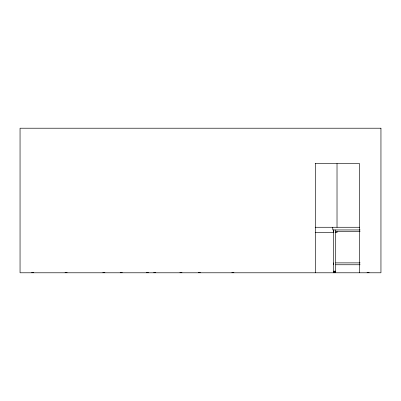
<?xml version="1.0" encoding="UTF-8"?>
<svg xmlns="http://www.w3.org/2000/svg" width="401" height="401" viewBox="0 0 401 401"><rect width="100%" height="100%" fill="white"/><g stroke="black" fill="none" stroke-linecap="round" stroke-linejoin="round"><path stroke-width="0.6" d="M315.156 163.553L359.532 163.553L359.532 272.785M315.156 227.272L359.622 227.272M360.138 229.948L332.76 229.948L332.76 227.272M335.702 231.557L360.138 231.557M315.156 232.625L333.898 232.625M335.146 232.625L337.02 232.625L337.02 231.437M335.702 262.881L360.138 262.881M335.702 264.755L360.138 264.755M333.562 271.181L335.702 271.181M333.827 272.464L335.437 272.464M31.564 272.625L33.704 272.625M65.027 272.625L67.173 272.625M102.776 272.625L104.922 272.625M120.185 272.625L122.325 272.625M146.395 272.625L148.535 272.625M153.648 272.625L155.788 272.625M179.864 272.625L182.004 272.625M198.335 272.625L200.475 272.625M231.803 272.625L233.943 272.625M333.562 272.625L335.702 272.625M367.03 272.625L369.171 272.625M337.02 163.553L337.02 227.272M335.702 229.948L335.702 271.447L333.562 271.447L333.562 229.948M335.326 271.447L335.326 272.464M334.635 271.447L334.635 272.464M333.938 271.447L333.938 272.464M333.667 229.948L333.667 231.557M333.697 262.881L333.697 264.755M315.622 163.553L315.622 272.785M380.95 128.215L20.05 128.215L20.05 272.785L380.95 272.785L380.95 128.215"/></g></svg>
